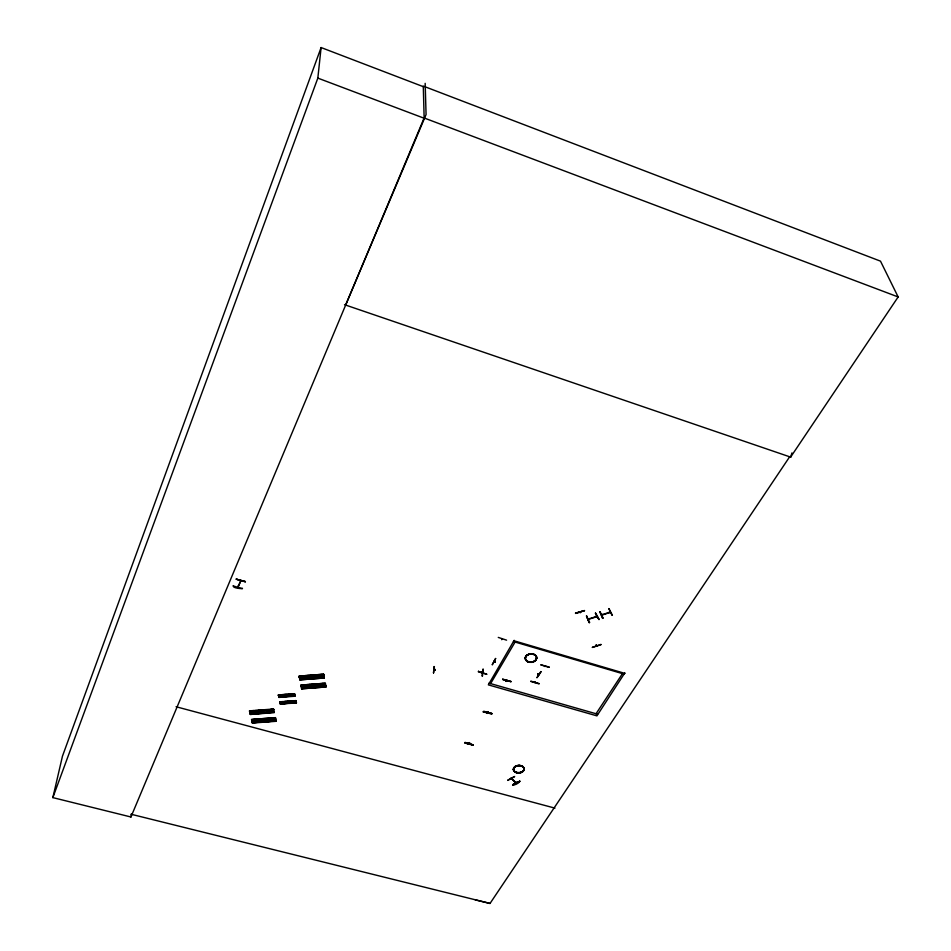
<?xml version="1.0" encoding="UTF-8"?>
<svg xmlns="http://www.w3.org/2000/svg" width="951" height="951" viewBox="0 0 951 951"><rect width="100%" height="100%" fill="white"/><g stroke="black" fill="none" stroke-linecap="round" stroke-linejoin="round"><path stroke-width="1.43" d="M530.836 681.142L539.062 683.543M530.848 681.463L539.098 683.888M534.842 682.604L535.27 681.819M545.303 666.306L544.626 665.807M287.357 701.125L287.808 703.253M284.741 703.49L284.29 701.362M285.894 694.266L286.358 696.405M285.728 701.244L286.192 703.371M282.661 701.493L283.125 703.621M283.267 696.655L282.816 694.503M284.266 694.396L284.718 696.536M280.557 696.869L280.081 694.717M279.927 701.909L295.975 700.602L296.403 702.73L280.307 703.847L296.32 702.313L296.427 703.062L280.414 703.823M281.175 694.634L281.639 696.774M281.567 701.576L282.031 703.704M278.393 695.015L294.548 693.85L294.976 695.882L278.809 697.012L294.893 695.466L295 696.215L278.905 697.428L278.441 694.991L294.548 693.743L294.655 694.492L278.536 695.704L278.453 694.848M280.022 702.361L279.951 701.695M789.58 456.884L790.554 457.217L898.148 296.95L424.134 117.972L130.941 816.992L52.852 797.616L317.836 78.113L321.105 47.55L423.302 86.672M245.334 581.846L236.169 579.183L245.394 581.489M242.469 588.312C242.992 589.073 231.901 588.265 233.328 585.661M238.071 586.101L238.095 587.349M483.322 711.942L491.619 713.975M483.465 711.693L491.726 713.535M478.543 671.133L478.365 671.822L486.71 674.188M478.531 671.477L486.698 674.259M464.932 742.897L473.134 744.895L465.063 742.362M473.099 744.883L464.92 742.969L472.956 745.144M434.013 666.568L433.561 672.916M434.393 666.568L433.501 672.939M434.227 669.171C434.072 670.241 435.344 670.74 434.025 669.231M434.809 669.54L434.999 669.849M481.681 672.821L481.705 671.882M482.835 672.072L482.395 672.892L482.323 671.917M481.991 676.018L483.179 669.373M579.92 612.087L580.205 612.813L580.383 612.099M130.941 816.992L131.452 814.139M596.741 646.038L596.348 644.909M588.99 618.459L588.372 619.398M242.41 588.657L233.268 585.959M596.265 616.926L595.873 616.26M597.026 616.64L588.17 619.422M610.387 612.075L601.496 614.881L602.518 614.394M609.436 612.194L609.329 611.968M52.852 797.616L62.457 756.188L321.105 47.55M469.176 742.576L469.259 743.813L469.58 742.624L469.651 743.325L468.95 743.706L469.366 743.1M502.413 639.215L501.997 639.345M487.72 712.893L487.804 711.728M506.633 680.654L506.229 681.332L506.919 680.738M506.883 680.868L506.194 681.296L506.598 680.714M475.227 899.848L490.027 903.45L789.651 456.789L790.614 457.11L791.981 452.902M511.674 778.821L511.103 778.132M515.953 782.721L516.179 783.303L515.989 782.114L516.417 783.184L516.334 782.435M516.369 783.137L511.911 778.691M602.934 618.245L599.926 611.731L602.958 617.96M602.577 618.412L599.915 611.766M586.517 615.749L589.18 622.679L589.62 622.18M469.675 743.254L468.974 743.587M487.804 712.917L487.756 711.61L487.506 713.321M506.217 681.178L506.17 680.571M345.641 305.069L426.072 114.56L425.168 83.343M237.726 587.207L240.876 580.633L238.119 587.242M240.591 581.323L240.912 580.562M596.17 616.902L596.919 616.664M609.591 612.587L610.494 612.301L601.805 615.154M506.574 640.166L498.276 637.408M492.297 664.808L495.614 658.52M624.831 672.892L596.907 715.865L488.339 684.863L514.182 640.32M501.985 639.096L501.736 639.69L502.152 638.989M482.918 671.43L482.882 672.737L483.251 672.119M494.342 661.088L494.294 661.67M494.853 661.527L494.877 662.169M236.193 579.064L245.382 581.715M502.639 679.478L511.115 681.558L502.651 679.121M483.298 712.014L483.774 711.241L491.917 713.571L491.441 714.344M491.905 713.559L483.5 711.693M538.706 673.867C539.193 675.543 537.351 674.628 538.135 673.7M541.167 671.703L536.923 677.766L540.798 671.561M549.202 667.079L540.964 664.904M516.084 783.255L511.531 778.703M515.597 782.839L515.632 782.233M596.574 645.444L596.384 646.133L596.051 645.004M596.122 645.527L596.741 645.943M506.586 681.344L506.586 680.036M502.675 679.371L510.937 681.784M434.892 670.146L434.096 670.075M481.634 672.547L482.597 672.654L482.549 671.893M589.537 622.513L586.494 616.022L589.216 622.62M495.043 662.181L495.043 661.218M507.763 780.426L514.669 776.492L507.763 780.165M519.721 781.068C518.901 785.003 504.22 787.701 519.769 781.128M512.851 785.074L519.817 781.437L512.862 784.777M588.229 619.113L596.788 616.391M494.377 661.694L495.138 661.92M538.064 674.354L538.896 674.592M537.874 673.95L538.682 674.782L538.516 674.176M595.552 613.169L598.999 619.553L595.481 613.157M609.032 608.866L612.028 615.345M595.433 613.252L598.987 619.517M575.462 613.086L584.52 610.637L575.64 613.443M575.581 613.312L584.496 610.506M600.973 644.73L592.223 647.429L600.925 644.386M275.909 720.276L276.135 721.286L252.36 723.045L252.205 722.011L275.968 720.18L252.122 722.047M252.277 722.712L276.099 720.941L252.265 722.653L251.623 719.491L275.421 717.66L275.6 718.766L251.789 720.585M275.481 718.278L251.753 720.204M324.148 677.528L299.767 679.43L324.208 677.504L323.59 674.223L299.113 676.125L299.351 677.278M323.602 674.211L299.185 676.125L299.767 679.406M299.208 676.613L323.637 674.699M299.315 676.767L323.768 675.365L299.339 677.255M299.684 678.859L324.089 676.862L324.243 678.004L299.85 679.846L324.232 677.98M299.72 679.252L324.208 677.504M325.337 683.71L325.468 684.351L301.17 686.194L300.944 685.112L325.313 683.222L325.908 686.622L301.586 688.358L325.896 686.563M301.657 688.512L300.944 685.112L325.254 683.246M301.039 685.6L325.349 683.721M301.087 685.837L325.42 683.947M325.943 686.955L301.681 688.797L325.955 686.967L325.729 685.837L301.455 687.728L325.813 686.277M274.054 711.978L250.303 714.153L250.077 713.393L274.031 711.645L274.209 712.656L250.315 714.439L274.185 712.156L273.496 709.006L273.674 710.112L249.744 711.895L249.495 710.861L273.496 709.006M278.453 695.288L294.632 694.266L278.548 695.74M278.786 696.786L294.846 695.49M278.809 697.012L294.905 695.763M295.987 700.899L279.939 702.135L295.975 700.709M280.034 702.551L296.082 701.339L280.022 702.266M280.307 703.847L296.343 702.646M273.531 709.494L249.602 711.289L273.519 709.434M249.637 711.467L273.615 709.708M250.172 713.821L274.078 712.037M252.229 722.498L276.099 720.787L275.41 717.66L251.539 719.538L251.801 720.596M249.519 710.944L250.327 713.999M280.343 704.037L279.939 701.85M612.396 615.238L608.866 608.604M495.626 658.484L492.297 664.547M545.042 666.556L544.768 665.593M325.741 685.933L301.526 687.728L301.693 688.869M299.636 678.764L299.862 679.906M131.036 814.234L490.027 903.45M176.066 706.736L554.944 808.136M487.792 712.228L488.041 711.693M514.218 640.843L624.926 673.415M540.964 664.88L549.25 667.34M494.163 661.884L495.007 662.134M344.512 304.677L790.614 457.11M317.836 78.113L424.146 118.245L423.29 86.101L880.495 261.156L898.148 296.95M494.258 661.944L494.247 661.064M511.186 778.833L511.341 778.013M482.49 676.03L483.037 669.064M537.933 674.568L538.004 673.736M252.003 710.659L252.752 713.821M254.036 719.313L254.773 722.427M256.057 710.349L256.782 713.5M258.066 719.004L258.791 722.118M253.632 710.54L254.369 713.69M255.653 719.182L256.378 722.308M258.208 710.183L258.934 713.333M260.205 718.825L260.931 721.952M260.633 709.993L261.359 713.143M262.619 718.647L263.344 721.773M271.047 709.184L271.76 712.347M272.985 717.85L273.686 720.977M292.896 693.873L293.348 696.013M294.334 700.732L294.786 702.86M303.31 675.804L303.975 679.085M305.128 684.791L305.782 688.048M301.657 675.935L302.323 679.216M303.476 684.922L304.142 688.167M305.794 675.614L306.448 678.895M307.589 684.601L308.243 687.846M307.993 675.436L308.647 678.717M309.776 684.435L310.43 687.68M310.466 675.246L311.12 678.527M312.249 684.233L312.891 687.49M321.105 674.414L321.735 677.694M322.829 683.412L323.447 686.67M624.046 674.093L513.445 641.568M622.465 673.629L596.039 713.749M597.585 714.189L488.992 683.151M299.315 676.922L323.732 675.008L323.542 674.211M515.085 642.044L490.609 683.614M506.871 680.12L506.931 680.892M506.431 680.143L506.514 681.415M511.876 778.382L511.614 779.214L511.4 778.061M487.387 712.061L487.399 713.428M487.067 712.584L487.114 713.345M483.215 671.513L483.298 672.214M482.799 671.465L482.882 672.737M482.264 672.286L481.598 672.773L481.515 672.107M468.938 742.981L468.986 743.73M434.857 669.207L435.011 670.134M515.394 772.307A5.373 3.685 -3.7 0 0 524.096 769.728A5.373 3.685 -3.7 0 0 516.88 765.935A5.373 3.685 -3.7 0 0 515.394 772.307A5.349 3.673 -3.7 0 0 524.072 769.716A5.349 3.673 -3.7 0 0 516.892 765.947A5.349 3.673 -3.7 0 0 515.418 772.283M515.394 772.022A5.349 3.673 -3.7 0 0 524.049 769.466A5.337 3.661 -3.7 0 0 516.869 765.686A5.349 3.673 -3.7 0 0 515.394 772.022A5.385 3.697 -3.7 0 0 524.084 769.561A5.385 3.697 -3.7 0 0 516.869 765.769A5.337 3.661 -3.7 0 0 515.406 772.01A5.337 3.661 -3.7 0 0 524.037 769.454A5.349 3.673 -3.7 0 0 516.869 765.686A5.385 3.697 -3.7 0 0 515.383 772.141M527.353 661.599A5.706 4.173 -4.8 0 0 536.602 658.71A5.706 4.173 -4.8 0 0 528.982 654.407A5.706 4.173 -4.8 0 0 527.353 661.599M527.33 661.349A5.706 4.161 -4.8 0 0 536.578 658.449A5.706 4.161 -4.8 0 0 528.958 654.133A5.706 4.161 -4.8 0 0 527.33 661.337A5.694 4.161 -4.8 0 0 536.566 658.437A5.694 4.161 -4.8 0 0 528.958 654.157A5.706 4.161 -4.8 0 0 527.33 661.349A5.706 4.161 -4.8 0 0 536.566 658.437A5.706 4.161 -4.8 0 0 528.958 654.157A5.694 4.161 -4.8 0 0 527.341 661.337"/></g></svg>
